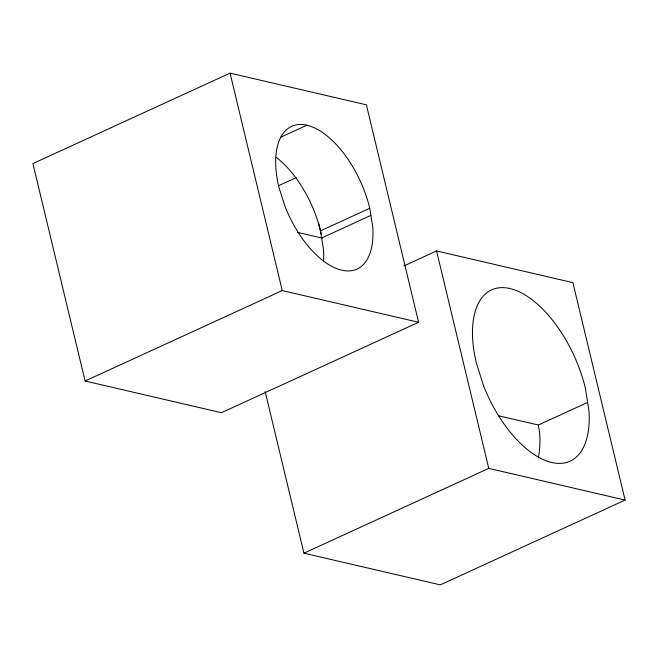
<?xml version="1.0" encoding="UTF-8"?>
<svg xmlns="http://www.w3.org/2000/svg" width="658" height="658" viewBox="0 0 658 658"><rect width="100%" height="100%" fill="white"/><g stroke="black" fill="none" stroke-linecap="round" stroke-linejoin="round"><path stroke-width="0.99" d="M230.061 73.128L32.9 163.571L85.104 381.007L221.433 412.706L418.587 322.264L366.383 104.828L230.061 73.128L282.257 290.565L418.587 322.264M280.884 137.16L306.924 125.217A78.508 39.612 65.4 0 1 369.763 208.265L372.724 226.665A78.508 39.612 65.4 0 1 341.724 270.175A78.508 39.612 65.4 0 1 284.93 206.25L278.877 187.127A78.508 39.612 65.4 0 1 306.924 125.217M278.548 185.737L296.289 177.602M323.555 260.864A78.508 39.612 65.4 0 0 323.432 249.275L320.479 230.876L369.763 208.265M321.614 237.982L370.906 215.372M85.104 381.007L282.257 290.565M403.897 265.931L436.567 250.945L572.896 282.644L625.1 500.08L440.268 584.872L303.938 553.172L265.141 391.592M498.484 415.749L538.359 425.019L587.652 402.408M303.938 553.172L488.771 468.381L625.1 500.08M297.704 232.422L322.214 238.122M436.567 250.945L488.771 468.381M318.587 223.013L321.343 234.495M538.359 425.019L539.626 432.882A94.209 47.532 65.4 0 1 538.334 457.721M276.344 157.385A78.508 39.612 65.4 0 1 320.479 230.876M483.564 385.777L476.302 362.829A94.209 47.532 65.4 0 1 509.95 288.533A94.209 47.532 65.4 0 1 585.365 388.195L588.91 410.271A94.209 47.532 65.4 0 1 551.717 462.492A94.209 47.532 65.4 0 1 483.564 385.777"/></g></svg>
